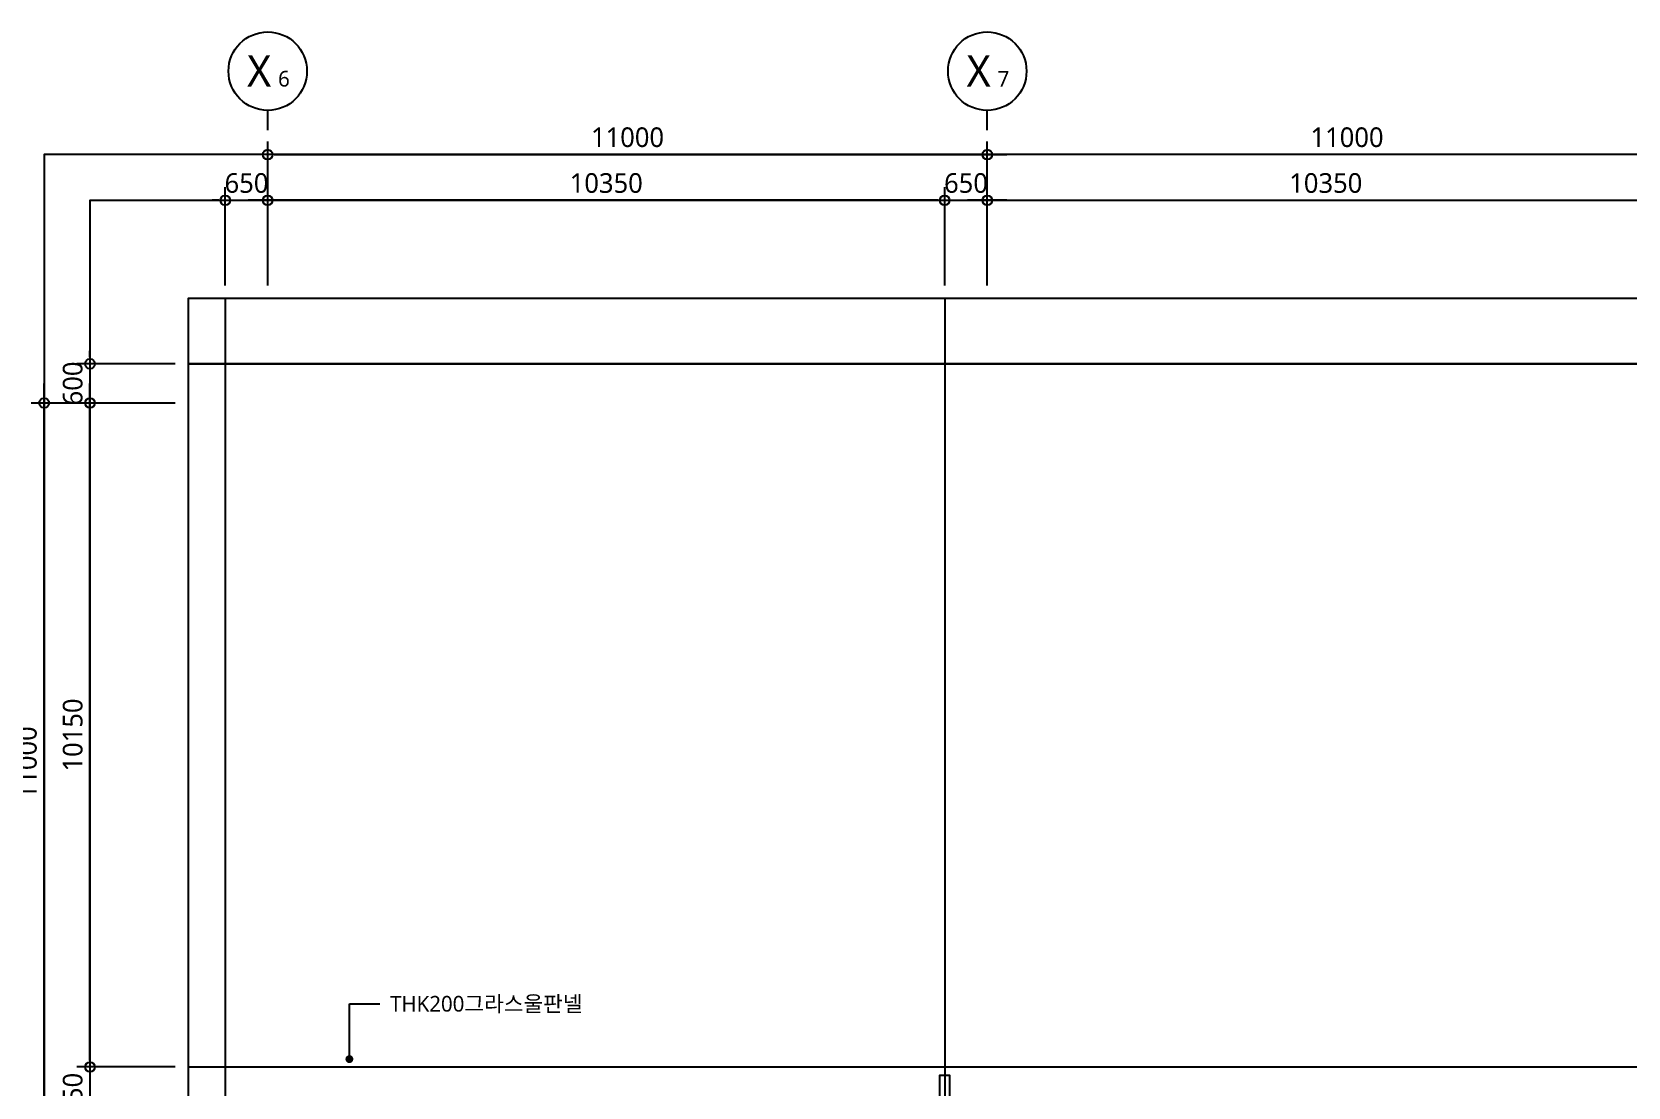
# Model space of a CAD drawing. Header units: millimetres. Extents: x 3775 to 244986, y 1861 to 55808.
# Drawn here: x 168403 to 192805, y 39675 to 55808 of the extents above; entities that cross this region are included whole.
import ezdxf
from ezdxf.enums import TextEntityAlignment as Align

# ---------------------------------------------------------------- set-up
doc = ezdxf.new("R2010")
doc.units = ezdxf.units.MM
doc.header["$LTSCALE"] = 100
doc.header["$MEASUREMENT"] = 0
doc.header["$PDSIZE"] = -10
doc.linetypes.add('CEN', pattern=[62, 60, -1, 0, -1])
doc.layers.get('0').update_dxf_attribs({"linetype": 'CONTINUOUS'})
doc.layers.get('Defpoints').update_dxf_attribs({"color": 171, "linetype": 'CONTINUOUS'})
for name, color, linetype in [('CEN(ST)', 1, 'CEN'), ('INS', 252, 'BATTING'), ('NDIM', 7, 'CONTINUOUS'), ('SYM(AXIS)', 7, 'CONTINUOUS'), ('TEXT(AXIS)', 2, 'CONTINUOUS'), ('TEXT(MIN)', 7, 'CONTINUOUS'), ('WALL-석고보드', 7, 'CONTINUOUS')]:
    doc.layers.add(name, color=color, linetype=linetype)
doc.styles.add('CGS', font='cgse', dxfattribs={"bigfont": 'cgs'})
doc.styles.add('나눔바른고딕', font='NanumBarunGothic.ttf')
doc.linetypes.add('BATTING', pattern='A,0.0001,-0.1,[134,ltypeshp.shx,S=0.1,R=0,X=-0.1,Y=0],-0.2,[134,ltypeshp.shx,S=0.1,R=180,X=0.1,Y=0],-0.1', length=0.4001)
doc.dimstyles.new('NDIM 1200', dxfattribs={"dimscale": 75, "dimtxt": 3, "dimasz": 1, "dimexe": 2, "dimexo": 2, "dimgap": 1, "dimtad": 1, "dimdec": 0, "dimdsep": 46, "dimtxsty": 'CGS', "dimblk": 'DOT0', "dimcen": 1, "dimdle": 8, "dimclrd": 256, "dimclre": 256, "dimclrt": 256, "dimadec": 0, "dimazin": 0, "dimtfac": 1, "dimtdec": 0, "dimtix": 1, "dimtmove": 2, "dimatfit": 3, "dimldrblk": 'DOT0', "dimfxl": 1, "dimtolj": 1, "dimtzin": 0, "dimlwd": -1, "dimlwe": -1, "dimarcsym": 0})

# ---------------------------------------------------------------- blocks, each defined once
blk = doc.blocks.new('DOT0')
blk.add_line((-3, 0), (3, 0))
at = {"color": 6}
blk.add_circle((0, 0), 0.75, dxfattribs=at)
blk = doc.blocks.new('*D309')
at = {"layer": 'Defpoints', "color": 0, "ltscale": 0.4, "transparency": 16777216}
for p in [(170790, 39983), (169290, 39133), (170790, 39133)]:
    blk.add_point(p, dxfattribs=at)
at = {"layer": 'NDIM', "ltscale": 0.4, "transparency": 16777216}
for p, q in [((169290, 40083), (169290, 40183)), ((170590, 39983), (169090, 39983)), ((169290, 39983), (169290, 39133)), ((170590, 39133), (169090, 39133)), ((169290, 39033), (169290, 38933))]:
    blk.add_line(p, q, dxfattribs=at)
at = {"layer": 'NDIM', "ltscale": 0.4, "transparency": 16777216, "xscale": 100, "yscale": 100, "zscale": 100}
for p, rotation in [((169290, 39983), 270), ((169290, 39133), 90)]:
    blk.add_blockref('DOT0', p, dxfattribs=dict(at, rotation=rotation))
at = {"layer": 'NDIM', "ltscale": 0.4, "transparency": 16777216, "insert": (169027, 39558), "char_height": 300, "attachment_point": 5, "rotation": 90, "style": '나눔바른고딕'}
blk.add_mtext('\\A1;850', dxfattribs=at)
blk = doc.blocks.new('*D318')
at = {"layer": 'Defpoints', "color": 0, "ltscale": 0.4, "transparency": 16777216}
for p in [(193358, 53233), (183008, 51733), (193358, 51733)]:
    blk.add_point(p, dxfattribs=at)
at = {"layer": 'NDIM', "ltscale": 0.4, "transparency": 16777216}
for p, q in [((183008, 51933), (183008, 53433)), ((183108, 53233), (193258, 53233)), ((193358, 51933), (193358, 53433))]:
    blk.add_line(p, q, dxfattribs=at)
at = {"layer": 'NDIM', "ltscale": 0.4, "transparency": 16777216, "xscale": 100, "yscale": 100, "zscale": 100, "rotation": 180}
blk.add_blockref('DOT0', (183008, 53233), dxfattribs=at)
at = {"layer": 'NDIM', "ltscale": 0.4, "transparency": 16777216, "xscale": 100, "yscale": 100, "zscale": 100}
blk.add_blockref('DOT0', (193358, 53233), dxfattribs=at)
at = {"layer": 'NDIM', "ltscale": 0.4, "transparency": 16777216, "insert": (188183, 53496), "char_height": 300, "attachment_point": 5, "style": '나눔바른고딕'}
blk.add_mtext('\\A1;10350', dxfattribs=at)
blk = doc.blocks.new('*D320')
at = {"layer": 'Defpoints', "color": 0, "ltscale": 0.4, "transparency": 16777216}
for p in [(183008, 53233), (182358, 51733), (183008, 51733)]:
    blk.add_point(p, dxfattribs=at)
at = {"layer": 'NDIM', "ltscale": 0.4, "transparency": 16777216}
for p, q in [((182258, 53233), (182158, 53233)), ((182358, 51933), (182358, 53433)), ((182358, 53233), (183008, 53233)), ((183008, 51933), (183008, 53433)), ((183108, 53233), (183208, 53233))]:
    blk.add_line(p, q, dxfattribs=at)
at = {"layer": 'NDIM', "ltscale": 0.4, "transparency": 16777216, "xscale": 100, "yscale": 100, "zscale": 100}
blk.add_blockref('DOT0', (182358, 53233), dxfattribs=at)
at = {"layer": 'NDIM', "ltscale": 0.4, "transparency": 16777216, "xscale": 100, "yscale": 100, "zscale": 100, "rotation": 180}
blk.add_blockref('DOT0', (183008, 53233), dxfattribs=at)
at = {"layer": 'NDIM', "ltscale": 0.4, "transparency": 16777216, "insert": (182683, 53496), "char_height": 300, "attachment_point": 5, "style": '나눔바른고딕'}
blk.add_mtext('\\A1;650', dxfattribs=at)
blk = doc.blocks.new('*D321')
at = {"layer": 'Defpoints', "color": 0, "ltscale": 0.4, "transparency": 16777216}
for p in [(172008, 53233), (172008, 51733), (182358, 51733)]:
    blk.add_point(p, dxfattribs=at)
at = {"layer": 'NDIM', "ltscale": 0.4, "transparency": 16777216}
for p, q in [((172008, 51933), (172008, 53433)), ((182258, 53233), (172108, 53233)), ((182358, 51933), (182358, 53433))]:
    blk.add_line(p, q, dxfattribs=at)
at = {"layer": 'NDIM', "ltscale": 0.4, "transparency": 16777216, "xscale": 100, "yscale": 100, "zscale": 100, "rotation": 180}
blk.add_blockref('DOT0', (172008, 53233), dxfattribs=at)
at = {"layer": 'NDIM', "ltscale": 0.4, "transparency": 16777216, "xscale": 100, "yscale": 100, "zscale": 100}
blk.add_blockref('DOT0', (182358, 53233), dxfattribs=at)
at = {"layer": 'NDIM', "ltscale": 0.4, "transparency": 16777216, "insert": (177183, 53496), "char_height": 300, "attachment_point": 5, "style": '나눔바른고딕'}
blk.add_mtext('\\A1;10350', dxfattribs=at)
blk = doc.blocks.new('*D322')
at = {"layer": 'Defpoints', "color": 0, "ltscale": 0.4, "transparency": 16777216}
for p in [(172008, 53233), (171358, 51733), (172008, 51733)]:
    blk.add_point(p, dxfattribs=at)
at = {"layer": 'NDIM', "ltscale": 0.4, "transparency": 16777216}
for p, q in [((171258, 53233), (171158, 53233)), ((171358, 51933), (171358, 53433)), ((171358, 53233), (172008, 53233)), ((172008, 51933), (172008, 53433)), ((172108, 53233), (172208, 53233))]:
    blk.add_line(p, q, dxfattribs=at)
at = {"layer": 'NDIM', "ltscale": 0.4, "transparency": 16777216, "xscale": 100, "yscale": 100, "zscale": 100}
blk.add_blockref('DOT0', (171358, 53233), dxfattribs=at)
at = {"layer": 'NDIM', "ltscale": 0.4, "transparency": 16777216, "xscale": 100, "yscale": 100, "zscale": 100, "rotation": 180}
blk.add_blockref('DOT0', (172008, 53233), dxfattribs=at)
at = {"layer": 'NDIM', "ltscale": 0.4, "transparency": 16777216, "insert": (171683, 53496), "char_height": 300, "attachment_point": 5, "style": '나눔바른고딕'}
blk.add_mtext('\\A1;650', dxfattribs=at)
blk = doc.blocks.new('A$C2F20087E')
at = {"layer": 'SYM(AXIS)'}
blk.add_line((600, 0), (600, 300), dxfattribs=at)
blk.add_circle((600, 900), 600, dxfattribs=at)
blk = doc.blocks.new('*D334')
at = {"layer": 'Defpoints', "color": 0, "ltscale": 0.4, "transparency": 16777216}
for p in [(183008, 53933), (183008, 51733), (194008, 51733)]:
    blk.add_point(p, dxfattribs=at)
at = {"layer": 'NDIM', "ltscale": 0.4, "transparency": 16777216}
for p, q in [((183008, 51933), (183008, 54133)), ((193908, 53933), (183108, 53933)), ((194008, 51933), (194008, 54133))]:
    blk.add_line(p, q, dxfattribs=at)
at = {"layer": 'NDIM', "ltscale": 0.4, "transparency": 16777216, "xscale": 100, "yscale": 100, "zscale": 100, "rotation": 180}
blk.add_blockref('DOT0', (183008, 53933), dxfattribs=at)
at = {"layer": 'NDIM', "ltscale": 0.4, "transparency": 16777216, "xscale": 100, "yscale": 100, "zscale": 100}
blk.add_blockref('DOT0', (194008, 53933), dxfattribs=at)
at = {"layer": 'NDIM', "ltscale": 0.4, "transparency": 16777216, "insert": (188508, 54196), "char_height": 300, "attachment_point": 5, "style": '나눔바른고딕'}
blk.add_mtext('\\A1;11000', dxfattribs=at)
blk = doc.blocks.new('*D335')
at = {"layer": 'Defpoints', "color": 0, "ltscale": 0.4, "transparency": 16777216}
for p in [(183008, 53933), (172008, 51733), (183008, 51733)]:
    blk.add_point(p, dxfattribs=at)
at = {"layer": 'NDIM', "ltscale": 0.4, "transparency": 16777216}
for p, q in [((172008, 51933), (172008, 54133)), ((172108, 53933), (182908, 53933)), ((183008, 51933), (183008, 54133))]:
    blk.add_line(p, q, dxfattribs=at)
at = {"layer": 'NDIM', "ltscale": 0.4, "transparency": 16777216, "xscale": 100, "yscale": 100, "zscale": 100, "rotation": 180}
blk.add_blockref('DOT0', (172008, 53933), dxfattribs=at)
at = {"layer": 'NDIM', "ltscale": 0.4, "transparency": 16777216, "xscale": 100, "yscale": 100, "zscale": 100}
blk.add_blockref('DOT0', (183008, 53933), dxfattribs=at)
at = {"layer": 'NDIM', "ltscale": 0.4, "transparency": 16777216, "insert": (177508, 54196), "char_height": 300, "attachment_point": 5, "style": '나눔바른고딕'}
blk.add_mtext('\\A1;11000', dxfattribs=at)
blk = doc.blocks.new('*D548')
at = {"layer": 'Defpoints', "color": 0, "ltscale": 0.4, "transparency": 16777216}
for p in [(169290, 50133), (170790, 50133), (170790, 39983)]:
    blk.add_point(p, dxfattribs=at)
at = {"layer": 'NDIM', "ltscale": 0.4, "transparency": 16777216}
for p, q in [((170590, 50133), (169090, 50133)), ((169290, 40083), (169290, 50033)), ((170590, 39983), (169090, 39983))]:
    blk.add_line(p, q, dxfattribs=at)
at = {"layer": 'NDIM', "ltscale": 0.4, "transparency": 16777216, "xscale": 100, "yscale": 100, "zscale": 100}
for p, rotation in [((169290, 50133), 90), ((169290, 39983), 270)]:
    blk.add_blockref('DOT0', p, dxfattribs=dict(at, rotation=rotation))
at = {"layer": 'NDIM', "ltscale": 0.4, "transparency": 16777216, "insert": (169027, 45058), "char_height": 300, "attachment_point": 5, "rotation": 90, "style": '나눔바른고딕'}
blk.add_mtext('\\A1;10150', dxfattribs=at)
blk = doc.blocks.new('*D549')
at = {"layer": 'Defpoints', "color": 0, "ltscale": 0.4, "transparency": 16777216}
for p in [(170790, 50733), (169290, 50133), (170790, 50133)]:
    blk.add_point(p, dxfattribs=at)
at = {"layer": 'NDIM', "ltscale": 0.4, "transparency": 16777216}
for p, q in [((169290, 50833), (169290, 50933)), ((170590, 50733), (169090, 50733)), ((169290, 50733), (169290, 50133)), ((170590, 50133), (169090, 50133)), ((169290, 50033), (169290, 49933))]:
    blk.add_line(p, q, dxfattribs=at)
at = {"layer": 'NDIM', "ltscale": 0.4, "transparency": 16777216, "xscale": 100, "yscale": 100, "zscale": 100}
for p, rotation in [((169290, 50733), 270), ((169290, 50133), 90)]:
    blk.add_blockref('DOT0', p, dxfattribs=dict(at, rotation=rotation))
at = {"layer": 'NDIM', "ltscale": 0.4, "transparency": 16777216, "insert": (169027, 50433), "char_height": 300, "attachment_point": 5, "rotation": 90, "style": '나눔바른고딕'}
blk.add_mtext('\\A1;600', dxfattribs=at)
blk = doc.blocks.new('*D550')
at = {"layer": 'Defpoints', "color": 0, "ltscale": 0.4, "transparency": 16777216}
for p in [(168590, 50133), (170790, 50133), (170790, 39133)]:
    blk.add_point(p, dxfattribs=at)
at = {"layer": 'NDIM', "ltscale": 0.4, "transparency": 16777216}
for p, q in [((170590, 50133), (168390, 50133)), ((168590, 39233), (168590, 50033)), ((170590, 39133), (168390, 39133))]:
    blk.add_line(p, q, dxfattribs=at)
at = {"layer": 'NDIM', "ltscale": 0.4, "transparency": 16777216, "xscale": 100, "yscale": 100, "zscale": 100}
for p, rotation in [((168590, 50133), 90), ((168590, 39133), 270)]:
    blk.add_blockref('DOT0', p, dxfattribs=dict(at, rotation=rotation))
at = {"layer": 'NDIM', "ltscale": 0.4, "transparency": 16777216, "insert": (168327, 44633), "char_height": 300, "attachment_point": 5, "rotation": 90, "style": '나눔바른고딕'}
blk.add_mtext('\\A1;11000', dxfattribs=at)

msp = doc.modelspace()

# ---------------------------------------------------------------- linework, layer by layer
at = {"layer": 'CEN(ST)', "ltscale": 10000}
for p, q in [((171357.8, 51732.8), (171357.8, 8381.8)), ((182357.8, 51732.8), (182357.8, 8381.8)), ((226726.7, 50732.8), (170790, 50732.8)), ((170790, 39982.8), (234682.7, 39982.8))]:
    msp.add_line(p, q, dxfattribs=at)
at = {"layer": 'Defpoints', "ltscale": 10000}
for points in [[(168590, 6181.8), (236882.7, 6181.8), (236882.7, 53932.8), (168590, 53932.8)], [(169290, 6881.8), (236182.7, 6881.8), (236182.7, 53232.8), (169290, 53232.8)], [(170790, 8381.8), (234682.7, 8381.8), (234682.7, 51732.8), (170790, 51732.8)]]:
    msp.add_lwpolyline(points, close=True, dxfattribs=at)
at = {"layer": 'INS', "ltscale": 2.5}
msp.add_line((170790, 50732.8), (226207.8, 50732.8), dxfattribs=at)
msp.add_lwpolyline([(170790, 39982.8), (226307.8, 39982.8), (226307.8, 51732.8)], dxfattribs=at)
at = {"layer": 'WALL-석고보드', "color": 8, "ltscale": 10000}
msp.add_lwpolyline([(182432.8, 27007.8), (182282.8, 27007.8), (182282.8, 39857.8), (182432.8, 39857.8)], close=True, dxfattribs=at)

# ---------------------------------------------------------------- block references
for p in [(171407.8, 54307.8), (182407.8, 54307.8)]:
    msp.add_blockref('A$C2F20087E', p)

# ---------------------------------------------------------------- texts
at = {"layer": 'TEXT(AXIS)', "style": '나눔바른고딕'}
for s, height, p in [('X', 480, (171876.1, 55211.8)), ('X', 480, (182876.1, 55211.8)), ('6', 240, (172255.4, 55091.8)), ('7', 240, (183255.4, 55091.8))]:
    msp.add_text(s, height=height, dxfattribs=at).set_placement(p, align=Align.MIDDLE)
at = {"layer": 'TEXT(MIN)', "style": '나눔바른고딕'}
msp.add_text('THK200그라스울판넬', height=240, dxfattribs=at).set_placement((176820.9, 40949.2), align=Align.MIDDLE_RIGHT)

# ---------------------------------------------------------------- dimensions: what is measured, and where the dimension line sits
at = {"layer": 'NDIM', "ltscale": 0.4}
for base, p1, p2, picture, middle in [((183007.8, 53932.8), (172007.8, 51732.8), (183007.8, 51732.8), '*D335', (177507.8, 54195.7)), ((172007.8, 53232.8), (171357.6, 51732.8), (172007.8, 51732.8), '*D322', (171682.7, 53495.9)), ((183007.8, 53232.8), (182357.8, 51732.8), (183007.8, 51732.8), '*D320', (182682.8, 53495.9)), ((193357.8, 53232.8), (183007.8, 51732.8), (193357.8, 51732.8), '*D318', (188182.8, 53495.9))]:
    dim = msp.add_linear_dim(base=base, p1=p1, p2=p2, dimstyle='NDIM 1200', override={"dimscale": 100, "dimtxsty": '나눔바른고딕'}, dxfattribs=at)
    dim.commit()
    dim.dimension.update_dxf_attribs({"geometry": picture, "text_midpoint": middle})
for base, p1, p2, angle, picture, middle in [((183007.8, 53932.8), (194007.8, 51732.8), (183007.8, 51732.8), 180, '*D334', (188507.8, 54195.7)), ((172007.8, 53232.8), (182357.8, 51732.8), (172007.8, 51732.8), 180, '*D321', (177182.8, 53495.9)), ((169290, 50132.8), (170790, 50732.8), (170790, 50132.8), 270, '*D549', (169026.9, 50432.8)), ((168590, 50132.8), (170790, 39132.8), (170790, 50132.8), 90, '*D550', (168327.1, 44632.8)), ((169290, 50132.8), (170790, 39982.8), (170790, 50132.8), 90, '*D548', (169027.1, 45057.8)), ((169290, 39132.8), (170790, 39982.8), (170790, 39132.8), 270, '*D309', (169027.1, 39557.8))]:
    dim = msp.add_linear_dim(base=base, p1=p1, p2=p2, angle=angle, dimstyle='NDIM 1200', override={"dimscale": 100, "dimtxsty": '나눔바른고딕'}, dxfattribs=at)
    dim.commit()
    dim.dimension.update_dxf_attribs({"geometry": picture, "text_midpoint": middle})

# ---------------------------------------------------------------- leaders
at = {"layer": 'NDIM', "ltscale": 10000}
msp.add_leader([(173256, 40102.9), (173256, 40950.3), (173722.2, 40950.3)], dimstyle='NDIM 1200', override={"dimscale": 120, "dimasz": 1, "dimgap": 1, "dimtad": 0, "dimldrblk": 'Dot'}, dxfattribs=at)

doc.saveas('drawing.dxf')
